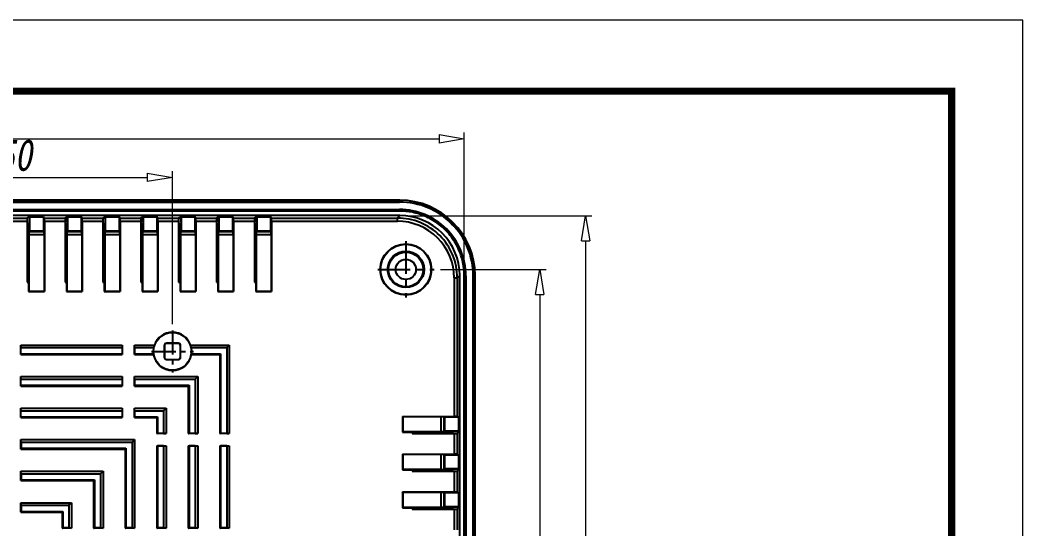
# Model space of a CAD drawing. Header units: millimetres. Extents: x 2151 to 2806, y 681 to 1136.
# Drawn here: x 2647.3 to 2806.3, y 1055.5 to 1136.3 of the extents above; entities that cross this region are included whole.
import ezdxf

# ---------------------------------------------------------------- set-up
doc = ezdxf.new("R2010")
doc.units = ezdxf.units.MM
doc.linetypes.add('CENTER', pattern=[50.8, 31.75, -6.35, 6.35, -6.35])
doc.layers.add('dim', color=82, linetype='Continuous', lineweight=9)
doc.layers.add('from', color=7, linetype='Continuous', lineweight=13)
doc.styles.add('wuwei', font='SimSun.ttf', dxfattribs={"width": 0.8, "oblique": 10})
doc.dimstyles.new('wuwei', dxfattribs={"dimscale": 2, "dimtxt": 2.5, "dimasz": 1.5, "dimexe": 0.3, "dimexo": 0.3, "dimgap": 0.5, "dimtad": 1, "dimdsep": 46, "dimtxsty": 'wuwei', "dimblk": 'CLOSEDBLANK', "dimcen": 0, "dimclrd": 42, "dimclre": 40, "dimclrt": 74, "dimazin": 2, "dimtfac": 1, "dimtofl": 0, "dimtmove": 0, "dimatfit": 3, "dimfxl": 0, "dimlwd": 5, "dimlwe": 5, "dimarcsym": 0})

# ---------------------------------------------------------------- blocks, each defined once
blk = doc.blocks.new('_ClosedBlank')
at = {"color": 0, "linetype": 'ByBlock', "lineweight": -2}
for p, q in [((-1, 0.167), (0, 0)), ((-1, 0.167), (-1, -0.167)), ((0, 0), (-1, -0.167))]:
    blk.add_line(p, q, dxfattribs=at)
blk = doc.blocks.new('*D11')
at = {"layer": 'Defpoints', "color": 0}
for p in [(2717.73, 1117.42), (2503.93, 1095.74), (2717.73, 1095.7)]:
    blk.add_point(p, dxfattribs=at)
at = {"layer": 'dim', "color": 40, "lineweight": 5}
for p, q in [((2503.93, 1096.74), (2503.93, 1118.42)), ((2717.73, 1096.7), (2717.73, 1118.42))]:
    blk.add_line(p, q, dxfattribs=at)
at = {"layer": 'dim', "color": 42, "lineweight": 5}
blk.add_line((2507.93, 1117.42), (2713.73, 1117.42), dxfattribs=at)
at = {"layer": 'dim', "color": 42, "lineweight": 5, "xscale": 4, "yscale": 4, "zscale": 4, "rotation": 180}
blk.add_blockref('_ClosedBlank', (2503.93, 1117.42), dxfattribs=at)
at = {"layer": 'dim', "color": 42, "lineweight": 5, "xscale": 4, "yscale": 4, "zscale": 4}
blk.add_blockref('_ClosedBlank', (2717.73, 1117.42), dxfattribs=at)
at = {"layer": 'dim', "color": 74, "insert": (2610.83, 1120.92), "char_height": 5, "attachment_point": 5, "style": 'wuwei'}
blk.add_mtext('213.8', dxfattribs=at)
blk = doc.blocks.new('*D12')
at = {"layer": 'Defpoints', "color": 0}
for p in [(2707.5, 1105.23), (2707.5, 966.17), (2736.96, 966.17)]:
    blk.add_point(p, dxfattribs=at)
at = {"layer": 'dim', "color": 40, "lineweight": 5}
for p, q in [((2708.5, 1105.23), (2737.96, 1105.23)), ((2708.5, 966.17), (2737.96, 966.17))]:
    blk.add_line(p, q, dxfattribs=at)
at = {"layer": 'dim', "color": 42, "lineweight": 5}
blk.add_line((2736.96, 1101.23), (2736.96, 970.17), dxfattribs=at)
at = {"layer": 'dim', "color": 42, "lineweight": 5, "xscale": 4, "yscale": 4, "zscale": 4}
for p, rotation in [((2736.96, 1105.23), 90), ((2736.96, 966.17), 270)]:
    blk.add_blockref('_ClosedBlank', p, dxfattribs=dict(at, rotation=rotation))
at = {"layer": 'dim', "color": 74, "insert": (2733.47, 1035.7), "char_height": 5, "attachment_point": 5, "rotation": 90, "style": 'wuwei'}
blk.add_mtext('139.07', dxfattribs=at)
blk = doc.blocks.new('*D15')
at = {"layer": 'Defpoints', "color": 0}
for p in [(2671.46, 1111.31), (2621.46, 1087.04), (2671.46, 1087.04)]:
    blk.add_point(p, dxfattribs=at)
at = {"layer": 'dim', "color": 40, "lineweight": 5}
for p, q in [((2621.46, 1088.04), (2621.46, 1112.31)), ((2671.46, 1088.04), (2671.46, 1112.31))]:
    blk.add_line(p, q, dxfattribs=at)
at = {"layer": 'dim', "color": 42, "lineweight": 5}
blk.add_line((2625.46, 1111.31), (2667.46, 1111.31), dxfattribs=at)
at = {"layer": 'dim', "color": 42, "lineweight": 5, "xscale": 4, "yscale": 4, "zscale": 4, "rotation": 180}
blk.add_blockref('_ClosedBlank', (2621.46, 1111.31), dxfattribs=at)
at = {"layer": 'dim', "color": 42, "lineweight": 5, "xscale": 4, "yscale": 4, "zscale": 4}
blk.add_blockref('_ClosedBlank', (2671.46, 1111.31), dxfattribs=at)
at = {"layer": 'dim', "color": 74, "insert": (2646.46, 1114.81), "char_height": 5, "attachment_point": 5, "style": 'wuwei'}
blk.add_mtext('50', dxfattribs=at)
blk = doc.blocks.new('*D18')
at = {"layer": 'Defpoints', "color": 0}
for p in [(2712.93, 1096.7), (2712.93, 974.7), (2729.68, 974.7)]:
    blk.add_point(p, dxfattribs=at)
at = {"layer": 'dim', "color": 40, "lineweight": 5}
for p, q in [((2713.93, 1096.7), (2730.68, 1096.7)), ((2713.93, 974.7), (2730.68, 974.7))]:
    blk.add_line(p, q, dxfattribs=at)
at = {"layer": 'dim', "color": 42, "lineweight": 5}
blk.add_line((2729.68, 1092.7), (2729.68, 978.7), dxfattribs=at)
at = {"layer": 'dim', "color": 42, "lineweight": 5, "xscale": 4, "yscale": 4, "zscale": 4}
for p, rotation in [((2729.68, 1096.7), 90), ((2729.68, 974.7), 270)]:
    blk.add_blockref('_ClosedBlank', p, dxfattribs=dict(at, rotation=rotation))
at = {"layer": 'dim', "color": 74, "insert": (2726.18, 1035.7), "char_height": 5, "attachment_point": 5, "rotation": 90, "style": 'wuwei'}
blk.add_mtext('122', dxfattribs=at)

msp = doc.modelspace()

# ---------------------------------------------------------------- linework, layer by layer
at = {"color": 7, "linetype": 'Continuous'}
for p, q in [((2554.936, 1107.374), (2707.47, 1107.374)), ((2554.963, 1107.401), (2707.47, 1107.401)), ((2707.478, 1107.683), (2554.989, 1107.683)), ((2554.963, 1106.199), (2707.467, 1106.199)), ((2707.467, 1106.171), (2554.991, 1106.171)), ((2707.467, 1105.964), (2554.998, 1105.964)), ((2707.502, 1105.234), (2554.998, 1105.234)), ((2648.457, 1104.849), (2648.562, 1104.99)), ((2648.562, 1104.99), (2648.781, 1104.99)), ((2648.781, 1104.99), (2648.82, 1105.042)), ((2648.781, 1104.99), (2648.781, 1104.289)), ((2648.82, 1105.042), (2651.006, 1105.042)), ((2648.82, 1105.042), (2648.82, 1102.841)), ((2651.15, 1104.849), (2651.006, 1105.042)), ((2651.006, 1105.042), (2651.006, 1102.841)), ((2654.457, 1104.849), (2654.562, 1104.99)), ((2654.562, 1104.99), (2654.781, 1104.99)), ((2654.781, 1104.99), (2654.82, 1105.042)), ((2654.781, 1104.99), (2654.781, 1104.289)), ((2654.82, 1105.042), (2657.006, 1105.042)), ((2654.82, 1105.042), (2654.82, 1102.841)), ((2657.15, 1104.849), (2657.006, 1105.042)), ((2657.006, 1105.042), (2657.006, 1102.841)), ((2660.457, 1104.849), (2660.562, 1104.99)), ((2660.562, 1104.99), (2660.781, 1104.99)), ((2660.781, 1104.99), (2660.82, 1105.042)), ((2660.781, 1104.99), (2660.781, 1104.289)), ((2660.82, 1105.042), (2663.006, 1105.042)), ((2660.82, 1105.042), (2660.82, 1102.841)), ((2663.15, 1104.849), (2663.006, 1105.042)), ((2663.006, 1105.042), (2663.006, 1102.841)), ((2666.457, 1104.849), (2666.562, 1104.99)), ((2666.562, 1104.99), (2666.781, 1104.99)), ((2666.781, 1104.99), (2666.82, 1105.042)), ((2666.781, 1104.99), (2666.781, 1104.289)), ((2666.82, 1105.042), (2669.006, 1105.042)), ((2666.82, 1105.042), (2666.82, 1102.841)), ((2669.15, 1104.849), (2669.006, 1105.042)), ((2669.006, 1105.042), (2669.006, 1102.841)), ((2672.457, 1104.849), (2672.562, 1104.99)), ((2672.562, 1104.99), (2672.781, 1104.99)), ((2672.781, 1104.99), (2672.82, 1105.042)), ((2672.781, 1104.99), (2672.781, 1104.289)), ((2672.82, 1105.042), (2675.006, 1105.042)), ((2672.82, 1105.042), (2672.82, 1102.841)), ((2675.15, 1104.849), (2675.006, 1105.042)), ((2675.006, 1105.042), (2675.006, 1102.841)), ((2678.457, 1104.849), (2678.562, 1104.99)), ((2678.562, 1104.99), (2678.781, 1104.99)), ((2678.781, 1104.99), (2678.82, 1105.042)), ((2678.781, 1104.99), (2678.781, 1104.289)), ((2678.82, 1105.042), (2681.006, 1105.042)), ((2678.82, 1105.042), (2678.82, 1102.841)), ((2681.15, 1104.849), (2681.006, 1105.042)), ((2681.006, 1105.042), (2681.006, 1102.841)), ((2684.457, 1104.849), (2684.562, 1104.99)), ((2684.562, 1104.99), (2684.781, 1104.99)), ((2684.781, 1104.99), (2684.82, 1105.042)), ((2684.781, 1104.99), (2684.781, 1104.289)), ((2684.82, 1105.042), (2687.006, 1105.042)), ((2684.82, 1105.042), (2684.82, 1102.841)), ((2687.15, 1104.849), (2687.006, 1105.042)), ((2687.006, 1105.042), (2687.006, 1102.841)), ((2707.502, 1105.234), (2707.117, 1104.849)), ((2707.467, 1106.199), (2707.467, 1105.964)), ((2645.15, 1104.849), (2648.457, 1104.849)), ((2645.163, 1104.35), (2648.444, 1104.35)), ((2648.444, 1104.35), (2648.444, 1094.682)), ((2648.681, 1103.674), (2648.681, 1094.701)), ((2648.781, 1104.289), (2648.694, 1104.173)), ((2651.15, 1104.849), (2654.457, 1104.849)), ((2651.163, 1104.35), (2654.444, 1104.35)), ((2651.163, 1104.35), (2651.163, 1093.182)), ((2654.444, 1104.35), (2654.444, 1094.682)), ((2654.681, 1103.674), (2654.681, 1094.701)), ((2654.781, 1104.289), (2654.694, 1104.173)), ((2657.15, 1104.849), (2660.457, 1104.849)), ((2657.163, 1104.35), (2660.444, 1104.35)), ((2657.163, 1104.35), (2657.163, 1093.182)), ((2660.444, 1104.35), (2660.444, 1094.682)), ((2660.681, 1103.674), (2660.681, 1094.701)), ((2660.781, 1104.289), (2660.694, 1104.173)), ((2663.15, 1104.849), (2666.457, 1104.849)), ((2663.163, 1104.35), (2666.444, 1104.35)), ((2663.163, 1104.35), (2663.163, 1093.182)), ((2666.444, 1104.35), (2666.444, 1094.682)), ((2666.681, 1103.674), (2666.681, 1094.701)), ((2666.781, 1104.289), (2666.694, 1104.173)), ((2669.15, 1104.849), (2672.457, 1104.849)), ((2669.163, 1104.35), (2672.444, 1104.35)), ((2669.163, 1104.35), (2669.163, 1093.182)), ((2672.444, 1104.35), (2672.444, 1094.682)), ((2672.681, 1103.674), (2672.681, 1094.701)), ((2672.781, 1104.289), (2672.694, 1104.173)), ((2675.15, 1104.849), (2678.457, 1104.849)), ((2675.163, 1104.35), (2678.444, 1104.35)), ((2675.163, 1104.35), (2675.163, 1093.182)), ((2678.444, 1104.35), (2678.444, 1094.682)), ((2678.681, 1103.674), (2678.681, 1094.701)), ((2678.781, 1104.289), (2678.694, 1104.173)), ((2681.15, 1104.849), (2684.457, 1104.849)), ((2681.163, 1104.35), (2684.444, 1104.35)), ((2681.163, 1104.35), (2681.163, 1093.182)), ((2684.444, 1104.35), (2684.444, 1094.682)), ((2684.681, 1103.674), (2684.681, 1094.701)), ((2684.781, 1104.289), (2684.694, 1104.173)), ((2687.15, 1104.849), (2707.117, 1104.849)), ((2687.163, 1104.35), (2707.117, 1104.35)), ((2687.163, 1104.35), (2687.163, 1093.182)), ((2707.117, 1104.35), (2707.117, 1104.849)), ((2648.72, 1102.225), (2651.105, 1102.225)), ((2648.72, 1102.225), (2648.72, 1093.239)), ((2648.82, 1102.841), (2648.733, 1102.725)), ((2648.733, 1102.725), (2651.092, 1102.725)), ((2648.82, 1102.841), (2651.006, 1102.841)), ((2651.006, 1102.841), (2651.092, 1102.725)), ((2651.105, 1102.225), (2651.105, 1093.239)), ((2654.72, 1102.225), (2657.105, 1102.225)), ((2654.72, 1102.225), (2654.72, 1093.239)), ((2654.82, 1102.841), (2654.733, 1102.725)), ((2654.733, 1102.725), (2657.092, 1102.725)), ((2654.82, 1102.841), (2657.006, 1102.841)), ((2657.006, 1102.841), (2657.092, 1102.725)), ((2657.105, 1102.225), (2657.105, 1093.239)), ((2660.72, 1102.225), (2663.105, 1102.225)), ((2660.72, 1102.225), (2660.72, 1093.239)), ((2660.82, 1102.841), (2660.733, 1102.725)), ((2660.733, 1102.725), (2663.092, 1102.725)), ((2660.82, 1102.841), (2663.006, 1102.841)), ((2663.006, 1102.841), (2663.092, 1102.725)), ((2663.105, 1102.225), (2663.105, 1093.239)), ((2666.72, 1102.225), (2669.105, 1102.225)), ((2666.72, 1102.225), (2666.72, 1093.239)), ((2666.82, 1102.841), (2666.733, 1102.725)), ((2666.733, 1102.725), (2669.092, 1102.725)), ((2666.82, 1102.841), (2669.006, 1102.841)), ((2669.006, 1102.841), (2669.092, 1102.725)), ((2669.105, 1102.225), (2669.105, 1093.239)), ((2672.72, 1102.225), (2675.105, 1102.225)), ((2672.72, 1102.225), (2672.72, 1093.239)), ((2672.82, 1102.841), (2672.733, 1102.725)), ((2672.733, 1102.725), (2675.092, 1102.725)), ((2672.82, 1102.841), (2675.006, 1102.841)), ((2675.006, 1102.841), (2675.092, 1102.725)), ((2675.105, 1102.225), (2675.105, 1093.239)), ((2678.72, 1102.225), (2681.105, 1102.225)), ((2678.72, 1102.225), (2678.72, 1093.239)), ((2678.82, 1102.841), (2678.733, 1102.725)), ((2678.733, 1102.725), (2681.092, 1102.725)), ((2678.82, 1102.841), (2681.006, 1102.841)), ((2681.006, 1102.841), (2681.092, 1102.725)), ((2681.105, 1102.225), (2681.105, 1093.239)), ((2684.72, 1102.225), (2687.105, 1102.225)), ((2684.72, 1102.225), (2684.72, 1093.239)), ((2684.82, 1102.841), (2684.733, 1102.725)), ((2684.733, 1102.725), (2687.092, 1102.725)), ((2684.82, 1102.841), (2687.006, 1102.841)), ((2687.006, 1102.841), (2687.092, 1102.725)), ((2687.105, 1102.225), (2687.105, 1093.239)), ((2716.112, 1095.355), (2716.611, 1095.355)), ((2716.112, 1095.355), (2716.112, 1073.401)), ((2716.996, 1095.74), (2716.611, 1095.355)), ((2716.611, 1095.355), (2716.611, 1073.388)), ((2716.996, 975.661), (2716.996, 1095.74)), ((2717.726, 1095.705), (2717.961, 1095.705)), ((2717.726, 975.696), (2717.726, 1095.705)), ((2717.933, 975.696), (2717.933, 1095.705)), ((2717.961, 1095.705), (2717.961, 975.696)), ((2648.444, 1094.682), (2648.663, 1094.682)), ((2648.663, 1094.682), (2648.681, 1094.701)), ((2648.663, 1094.682), (2648.663, 1093.182)), ((2654.444, 1094.682), (2654.663, 1094.682)), ((2654.663, 1094.682), (2654.681, 1094.701)), ((2654.663, 1094.682), (2654.663, 1093.182)), ((2660.444, 1094.682), (2660.663, 1094.682)), ((2660.663, 1094.682), (2660.681, 1094.701)), ((2660.663, 1094.682), (2660.663, 1093.182)), ((2666.444, 1094.682), (2666.663, 1094.682)), ((2666.663, 1094.682), (2666.681, 1094.701)), ((2666.663, 1094.682), (2666.663, 1093.182)), ((2672.444, 1094.682), (2672.663, 1094.682)), ((2672.663, 1094.682), (2672.681, 1094.701)), ((2672.663, 1094.682), (2672.663, 1093.182)), ((2678.444, 1094.682), (2678.663, 1094.682)), ((2678.663, 1094.682), (2678.681, 1094.701)), ((2678.663, 1094.682), (2678.663, 1093.182)), ((2684.444, 1094.682), (2684.663, 1094.682)), ((2684.663, 1094.682), (2684.681, 1094.701)), ((2684.663, 1094.682), (2684.663, 1093.182)), ((2648.72, 1093.239), (2648.663, 1093.182)), ((2648.663, 1093.182), (2651.163, 1093.182)), ((2648.72, 1093.239), (2651.105, 1093.239)), ((2651.105, 1093.239), (2651.163, 1093.182)), ((2654.72, 1093.239), (2654.663, 1093.182)), ((2654.663, 1093.182), (2657.163, 1093.182)), ((2654.72, 1093.239), (2657.105, 1093.239)), ((2657.105, 1093.239), (2657.163, 1093.182)), ((2660.72, 1093.239), (2660.663, 1093.182)), ((2660.663, 1093.182), (2663.163, 1093.182)), ((2660.72, 1093.239), (2663.105, 1093.239)), ((2663.105, 1093.239), (2663.163, 1093.182)), ((2666.72, 1093.239), (2666.663, 1093.182)), ((2666.663, 1093.182), (2669.163, 1093.182)), ((2666.72, 1093.239), (2669.105, 1093.239)), ((2669.105, 1093.239), (2669.163, 1093.182)), ((2672.72, 1093.239), (2672.663, 1093.182)), ((2672.663, 1093.182), (2675.163, 1093.182)), ((2672.72, 1093.239), (2675.105, 1093.239)), ((2675.105, 1093.239), (2675.163, 1093.182)), ((2678.72, 1093.239), (2678.663, 1093.182)), ((2678.663, 1093.182), (2681.163, 1093.182)), ((2678.72, 1093.239), (2681.105, 1093.239)), ((2681.105, 1093.239), (2681.163, 1093.182)), ((2684.72, 1093.239), (2684.663, 1093.182)), ((2684.663, 1093.182), (2687.163, 1093.182)), ((2684.72, 1093.239), (2687.105, 1093.239)), ((2687.105, 1093.239), (2687.163, 1093.182)), ((2647.436, 1084.701), (2663.489, 1084.701)), ((2647.463, 1084.299), (2647.436, 1084.701)), ((2647.436, 1083.201), (2647.436, 1084.701)), ((2647.463, 1084.299), (2663.463, 1084.299)), ((2663.489, 1084.701), (2663.489, 1083.201)), ((2665.436, 1084.701), (2668.597, 1084.701)), ((2665.463, 1084.299), (2665.436, 1084.701)), ((2665.436, 1083.201), (2665.436, 1084.701)), ((2665.463, 1084.299), (2668.474, 1084.299)), ((2665.463, 1084.299), (2665.463, 1083.332)), ((2670.163, 1084.601), (2670.198, 1084.601)), ((2670.163, 1084.601), (2670.163, 1082.801)), ((2670.198, 1084.601), (2670.198, 1082.801)), ((2672.363, 1085.001), (2670.563, 1085.001)), ((2670.563, 1085.001), (2670.563, 1084.966)), ((2672.363, 1084.966), (2670.563, 1084.966)), ((2672.363, 1085.001), (2672.363, 1084.966)), ((2672.763, 1084.601), (2672.728, 1084.601)), ((2672.728, 1082.801), (2672.728, 1084.601)), ((2672.763, 1082.801), (2672.763, 1084.601)), ((2674.328, 1084.701), (2680.463, 1084.701)), ((2674.451, 1084.299), (2680.061, 1084.299)), ((2680.061, 1084.299), (2680.463, 1084.701)), ((2680.061, 1084.299), (2680.061, 1070.701)), ((2680.463, 1084.701), (2680.463, 1070.674)), ((2647.436, 1083.201), (2663.489, 1083.201)), ((2647.463, 1083.332), (2663.463, 1083.332)), ((2647.463, 1083.271), (2663.463, 1083.271)), ((2665.436, 1083.201), (2665.45, 1083.271)), ((2665.436, 1083.201), (2668.469, 1083.201)), ((2665.463, 1083.332), (2668.437, 1083.332)), ((2665.463, 1083.271), (2668.451, 1083.271)), ((2670.163, 1082.801), (2670.198, 1082.801)), ((2672.763, 1082.801), (2672.728, 1082.801)), ((2674.456, 1083.201), (2678.963, 1083.201)), ((2674.474, 1083.271), (2679.033, 1083.271)), ((2674.488, 1083.332), (2679.094, 1083.332)), ((2678.963, 1083.201), (2679.033, 1083.271)), ((2678.963, 1083.201), (2678.963, 1070.674)), ((2679.033, 1083.271), (2679.033, 1070.701)), ((2679.094, 1083.332), (2679.094, 1070.701)), ((2670.563, 1082.435), (2672.363, 1082.435)), ((2670.563, 1082.401), (2670.563, 1082.435)), ((2670.563, 1082.401), (2672.363, 1082.401)), ((2672.363, 1082.401), (2672.363, 1082.435)), ((2647.436, 1079.701), (2663.489, 1079.701)), ((2647.463, 1079.299), (2647.436, 1079.701)), ((2647.436, 1078.201), (2647.436, 1079.701)), ((2663.489, 1079.701), (2663.489, 1078.201)), ((2665.436, 1079.701), (2675.463, 1079.701)), ((2665.463, 1079.299), (2665.436, 1079.701)), ((2665.436, 1078.201), (2665.436, 1079.701)), ((2675.061, 1079.299), (2675.463, 1079.701)), ((2675.463, 1079.701), (2675.463, 1070.674)), ((2647.436, 1078.201), (2663.489, 1078.201)), ((2647.463, 1079.299), (2663.463, 1079.299)), ((2647.463, 1078.332), (2663.463, 1078.332)), ((2647.463, 1078.271), (2663.463, 1078.271)), ((2665.436, 1078.201), (2665.45, 1078.271)), ((2665.436, 1078.201), (2673.963, 1078.201)), ((2665.463, 1079.299), (2675.061, 1079.299)), ((2665.463, 1079.299), (2665.463, 1078.332)), ((2665.463, 1078.332), (2674.094, 1078.332)), ((2665.463, 1078.271), (2674.033, 1078.271)), ((2673.963, 1078.201), (2674.033, 1078.271)), ((2673.963, 1078.201), (2673.963, 1070.674)), ((2674.033, 1078.271), (2674.033, 1070.701)), ((2674.094, 1078.332), (2674.094, 1070.701)), ((2675.061, 1079.299), (2675.061, 1070.701)), ((2647.436, 1074.701), (2663.489, 1074.701)), ((2647.463, 1074.299), (2647.436, 1074.701)), ((2647.436, 1073.201), (2647.436, 1074.701)), ((2663.489, 1074.701), (2663.489, 1073.201)), ((2665.436, 1074.701), (2670.463, 1074.701)), ((2665.463, 1074.299), (2665.436, 1074.701)), ((2665.436, 1073.201), (2665.436, 1074.701)), ((2670.061, 1074.299), (2670.463, 1074.701)), ((2670.463, 1074.701), (2670.463, 1070.674)), ((2647.436, 1073.201), (2663.489, 1073.201)), ((2647.463, 1074.299), (2663.463, 1074.299)), ((2647.463, 1073.332), (2663.463, 1073.332)), ((2647.463, 1073.271), (2663.463, 1073.271)), ((2665.436, 1073.201), (2665.45, 1073.271)), ((2665.436, 1073.201), (2668.963, 1073.201)), ((2665.463, 1074.299), (2670.061, 1074.299)), ((2665.463, 1074.299), (2665.463, 1073.332)), ((2665.463, 1073.332), (2669.094, 1073.332)), ((2665.463, 1073.271), (2669.033, 1073.271)), ((2668.963, 1073.201), (2669.033, 1073.271)), ((2668.963, 1073.201), (2668.963, 1070.674)), ((2669.033, 1073.271), (2669.033, 1070.701)), ((2669.094, 1073.332), (2669.094, 1070.701)), ((2670.061, 1074.299), (2670.061, 1070.701)), ((2708.001, 1073.343), (2707.944, 1073.401)), ((2707.944, 1073.401), (2716.112, 1073.401)), ((2707.944, 1073.401), (2707.944, 1070.901)), ((2713.987, 1073.343), (2708.001, 1073.343)), ((2708.001, 1073.343), (2708.001, 1070.958)), ((2713.987, 1073.343), (2713.987, 1070.958)), ((2714.603, 1073.243), (2714.487, 1073.33)), ((2714.487, 1073.33), (2714.487, 1070.971)), ((2716.804, 1073.243), (2714.603, 1073.243)), ((2714.603, 1073.243), (2714.603, 1071.058)), ((2716.611, 1073.388), (2716.804, 1073.243)), ((2716.804, 1073.243), (2716.804, 1071.058)), ((2668.963, 1070.674), (2669.033, 1070.688)), ((2670.463, 1070.674), (2668.963, 1070.674)), ((2670.061, 1070.701), (2669.094, 1070.701)), ((2670.061, 1070.701), (2670.463, 1070.674)), ((2673.963, 1070.674), (2674.033, 1070.688)), ((2675.463, 1070.674), (2673.963, 1070.674)), ((2675.061, 1070.701), (2674.094, 1070.701)), ((2675.061, 1070.701), (2675.463, 1070.674)), ((2678.963, 1070.674), (2679.033, 1070.688)), ((2680.463, 1070.674), (2678.963, 1070.674)), ((2680.061, 1070.701), (2679.094, 1070.701)), ((2680.061, 1070.701), (2680.463, 1070.674)), ((2708.001, 1070.958), (2707.944, 1070.901)), ((2707.944, 1070.901), (2709.463, 1070.901)), ((2713.987, 1070.958), (2708.001, 1070.958)), ((2715.436, 1070.919), (2709.463, 1070.919)), ((2709.463, 1070.919), (2709.463, 1070.682)), ((2709.463, 1070.682), (2716.112, 1070.682)), ((2714.603, 1071.058), (2714.487, 1070.971)), ((2716.804, 1071.058), (2714.603, 1071.058)), ((2716.051, 1071.018), (2715.935, 1070.932)), ((2716.752, 1071.018), (2716.051, 1071.018)), ((2716.112, 1070.682), (2716.112, 1067.401)), ((2716.611, 1070.695), (2716.752, 1070.8)), ((2716.611, 1070.695), (2716.611, 1067.388)), ((2716.752, 1071.018), (2716.804, 1071.058)), ((2716.752, 1071.018), (2716.752, 1070.8)), ((2647.436, 1069.701), (2665.463, 1069.701)), ((2647.463, 1069.299), (2647.436, 1069.701)), ((2647.436, 1068.201), (2647.436, 1069.701)), ((2647.463, 1069.299), (2665.061, 1069.299)), ((2647.463, 1069.299), (2647.463, 1068.332)), ((2647.463, 1068.332), (2664.094, 1068.332)), ((2664.094, 1068.332), (2664.094, 1055.701)), ((2665.061, 1069.299), (2665.463, 1069.701)), ((2665.061, 1069.299), (2665.061, 1055.701)), ((2665.463, 1069.701), (2665.463, 1055.674)), ((2668.963, 1068.727), (2669.033, 1068.713)), ((2668.963, 1068.727), (2670.463, 1068.727)), ((2668.963, 1068.727), (2668.963, 1055.674)), ((2669.033, 1068.701), (2669.033, 1055.701)), ((2670.061, 1068.701), (2669.094, 1068.701)), ((2669.094, 1068.701), (2669.094, 1055.701)), ((2670.061, 1068.701), (2670.463, 1068.727)), ((2670.061, 1068.701), (2670.061, 1055.701)), ((2670.463, 1068.727), (2670.463, 1055.674)), ((2673.963, 1068.727), (2674.033, 1068.713)), ((2673.963, 1068.727), (2675.463, 1068.727)), ((2673.963, 1068.727), (2673.963, 1055.674)), ((2674.033, 1068.701), (2674.033, 1055.701)), ((2675.061, 1068.701), (2674.094, 1068.701)), ((2674.094, 1068.701), (2674.094, 1055.701)), ((2675.061, 1068.701), (2675.463, 1068.727)), ((2675.061, 1068.701), (2675.061, 1055.701)), ((2675.463, 1068.727), (2675.463, 1055.674)), ((2678.963, 1068.727), (2679.033, 1068.713)), ((2678.963, 1068.727), (2680.463, 1068.727)), ((2678.963, 1068.727), (2678.963, 1055.674)), ((2679.033, 1068.701), (2679.033, 1055.701)), ((2680.061, 1068.701), (2679.094, 1068.701)), ((2679.094, 1068.701), (2679.094, 1055.701)), ((2680.061, 1068.701), (2680.463, 1068.727)), ((2680.061, 1068.701), (2680.061, 1055.701)), ((2680.463, 1068.727), (2680.463, 1055.674)), ((2647.436, 1068.201), (2647.45, 1068.271)), ((2647.436, 1068.201), (2663.963, 1068.201)), ((2647.463, 1068.271), (2664.033, 1068.271)), ((2663.963, 1068.201), (2664.033, 1068.271)), ((2663.963, 1068.201), (2663.963, 1055.674)), ((2664.033, 1068.271), (2664.033, 1055.701)), ((2708.001, 1067.343), (2707.944, 1067.401)), ((2707.944, 1067.401), (2716.112, 1067.401)), ((2707.944, 1067.401), (2707.944, 1064.901)), ((2713.987, 1067.343), (2708.001, 1067.343)), ((2708.001, 1067.343), (2708.001, 1064.958)), ((2713.987, 1067.343), (2713.987, 1064.958)), ((2714.603, 1067.243), (2714.487, 1067.33)), ((2714.487, 1067.33), (2714.487, 1064.971)), ((2716.804, 1067.243), (2714.603, 1067.243)), ((2714.603, 1067.243), (2714.603, 1065.058)), ((2716.611, 1067.388), (2716.804, 1067.243)), ((2716.804, 1067.243), (2716.804, 1065.058)), ((2647.436, 1064.701), (2660.463, 1064.701)), ((2647.463, 1064.299), (2647.436, 1064.701)), ((2647.436, 1063.201), (2647.436, 1064.701)), ((2647.463, 1064.299), (2660.061, 1064.299)), ((2647.463, 1064.299), (2647.463, 1063.332)), ((2660.061, 1064.299), (2660.463, 1064.701)), ((2660.061, 1064.299), (2660.061, 1055.701)), ((2660.463, 1064.701), (2660.463, 1055.674)), ((2708.001, 1064.958), (2707.944, 1064.901)), ((2707.944, 1064.901), (2709.463, 1064.901)), ((2713.987, 1064.958), (2708.001, 1064.958)), ((2715.436, 1064.919), (2709.463, 1064.919)), ((2709.463, 1064.919), (2709.463, 1064.682)), ((2709.463, 1064.682), (2716.112, 1064.682)), ((2714.603, 1065.058), (2714.487, 1064.971)), ((2716.804, 1065.058), (2714.603, 1065.058)), ((2716.051, 1065.018), (2715.935, 1064.932)), ((2716.752, 1065.018), (2716.051, 1065.018)), ((2716.112, 1064.682), (2716.112, 1061.401)), ((2716.611, 1064.695), (2716.752, 1064.8)), ((2716.611, 1064.695), (2716.611, 1061.388)), ((2716.752, 1065.018), (2716.804, 1065.058)), ((2716.752, 1065.018), (2716.752, 1064.8)), ((2647.436, 1063.201), (2647.45, 1063.271)), ((2647.436, 1063.201), (2658.963, 1063.201)), ((2647.463, 1063.332), (2659.094, 1063.332)), ((2647.463, 1063.271), (2659.033, 1063.271)), ((2658.963, 1063.201), (2659.033, 1063.271)), ((2658.963, 1063.201), (2658.963, 1055.674)), ((2659.033, 1063.271), (2659.033, 1055.701)), ((2659.094, 1063.332), (2659.094, 1055.701)), ((2708.001, 1061.343), (2707.944, 1061.401)), ((2707.944, 1061.401), (2716.112, 1061.401)), ((2707.944, 1061.401), (2707.944, 1058.901)), ((2713.987, 1061.343), (2708.001, 1061.343)), ((2708.001, 1061.343), (2708.001, 1058.958)), ((2713.987, 1061.343), (2713.987, 1058.958)), ((2714.603, 1061.243), (2714.487, 1061.33)), ((2714.487, 1061.33), (2714.487, 1058.971)), ((2716.804, 1061.243), (2714.603, 1061.243)), ((2714.603, 1061.243), (2714.603, 1059.058)), ((2716.611, 1061.388), (2716.804, 1061.243)), ((2716.804, 1061.243), (2716.804, 1059.058)), ((2647.436, 1059.701), (2655.463, 1059.701)), ((2647.463, 1059.299), (2647.436, 1059.701)), ((2647.436, 1058.201), (2647.436, 1059.701)), ((2647.463, 1059.299), (2655.061, 1059.299)), ((2647.463, 1059.299), (2647.463, 1058.332)), ((2655.061, 1059.299), (2655.463, 1059.701)), ((2655.061, 1059.299), (2655.061, 1055.701)), ((2655.463, 1059.701), (2655.463, 1055.674)), ((2708.001, 1058.958), (2707.944, 1058.901)), ((2707.944, 1058.901), (2709.463, 1058.901)), ((2713.987, 1058.958), (2708.001, 1058.958)), ((2715.436, 1058.919), (2709.463, 1058.919)), ((2709.463, 1058.919), (2709.463, 1058.682)), ((2714.603, 1059.058), (2714.487, 1058.971)), ((2716.804, 1059.058), (2714.603, 1059.058)), ((2716.051, 1059.018), (2715.935, 1058.932)), ((2716.752, 1059.018), (2716.051, 1059.018)), ((2716.611, 1058.695), (2716.752, 1058.8)), ((2716.752, 1059.018), (2716.804, 1059.058)), ((2716.752, 1059.018), (2716.752, 1058.8)), ((2647.436, 1058.201), (2647.45, 1058.271)), ((2647.436, 1058.201), (2653.963, 1058.201)), ((2647.463, 1058.332), (2654.094, 1058.332)), ((2647.463, 1058.271), (2654.033, 1058.271)), ((2653.963, 1058.201), (2654.033, 1058.271)), ((2653.963, 1058.201), (2653.963, 1055.674)), ((2654.033, 1058.271), (2654.033, 1055.701)), ((2654.094, 1058.332), (2654.094, 1055.701)), ((2709.463, 1058.682), (2716.112, 1058.682)), ((2716.112, 1058.682), (2716.112, 1055.401)), ((2716.611, 1058.695), (2716.611, 1055.388)), ((2653.963, 1055.674), (2654.033, 1055.688)), ((2655.463, 1055.674), (2653.963, 1055.674)), ((2655.061, 1055.701), (2654.094, 1055.701)), ((2655.061, 1055.701), (2655.463, 1055.674)), ((2658.963, 1055.674), (2659.033, 1055.688)), ((2660.463, 1055.674), (2658.963, 1055.674)), ((2660.061, 1055.701), (2659.094, 1055.701)), ((2660.061, 1055.701), (2660.463, 1055.674)), ((2663.963, 1055.674), (2664.033, 1055.688)), ((2665.463, 1055.674), (2663.963, 1055.674)), ((2665.061, 1055.701), (2664.094, 1055.701)), ((2665.061, 1055.701), (2665.463, 1055.674)), ((2668.963, 1055.674), (2669.033, 1055.688)), ((2670.463, 1055.674), (2668.963, 1055.674)), ((2670.061, 1055.701), (2669.094, 1055.701)), ((2670.061, 1055.701), (2670.463, 1055.674)), ((2673.963, 1055.674), (2674.033, 1055.688)), ((2675.463, 1055.674), (2673.963, 1055.674)), ((2675.061, 1055.701), (2674.094, 1055.701)), ((2675.061, 1055.701), (2675.463, 1055.674)), ((2678.963, 1055.674), (2679.033, 1055.688)), ((2680.463, 1055.674), (2678.963, 1055.674)), ((2680.061, 1055.701), (2679.094, 1055.701)), ((2680.061, 1055.701), (2680.463, 1055.674))]:
    msp.add_line(p, q, dxfattribs=at)
at = {"color": 1, "linetype": 'CENTER', "ltscale": 0.162456}
for p, q in [((2708.463, 1101.168), (2708.463, 1092.233)), ((2703.995, 1096.701), (2712.93, 1096.701))]:
    msp.add_line(p, q, dxfattribs=at)
at = {"color": 7}
for p, q in [((2719.136, 975.693), (2719.136, 1095.708)), ((2719.163, 1095.708), (2719.163, 975.693)), ((2719.445, 975.711), (2719.445, 1095.742))]:
    msp.add_line(p, q, dxfattribs=at)
at = {"color": 1, "linetype": 'CENTER', "ltscale": 0.121396}
for p, q in [((2671.463, 1087.039), (2671.463, 1080.362)), ((2668.124, 1083.701), (2674.801, 1083.701))]:
    msp.add_line(p, q, dxfattribs=at)
at = {"color": 7, "linetype": 'Continuous'}
for centre, radius in [((2708.463, 1096.701), 4.061), ((2708.463, 1096.701), 4), ((2708.463, 1096.701), 2.891), ((2708.463, 1096.701), 2.75), ((2708.463, 1096.701), 1.6), ((2671.463, 1083.701), 3)]:
    msp.add_circle(centre, radius, dxfattribs=at)
for centre, radius, start, end in [((2707.473, 1095.711), 11.69, 359.98597, 90.01403), ((2707.473, 1095.711), 11.664, 359.9861, 90.0139), ((2707.469, 1095.707), 10.492, 359.98762, 90.01238), ((2707.469, 1095.707), 10.464, 359.98756, 90.01244), ((2707.119, 1095.356), 9.493, 359.99143, 90.00857), ((2707.119, 1095.357), 8.992, 359.98634, 90.01366), ((2671.463, 1083.701), 3.035, 19.23839, 160.76161), ((2671.463, 1083.701), 3.048, 168.68404, 186.94905), ((2670.563, 1084.601), 0.4, 90, 180), ((2670.563, 1084.601), 0.365, 90, 180), ((2672.363, 1084.601), 0.4, 0, 90), ((2672.363, 1084.601), 0.365, 0, 90), ((2671.463, 1083.701), 3.048, 353.05095, 11.31596), ((2671.463, 1083.701), 3.035, 189.48269, 350.51731), ((2670.563, 1082.801), 0.4, 180, 270), ((2670.563, 1082.801), 0.365, 180, 270), ((2672.363, 1082.801), 0.4, 270, 0), ((2672.363, 1082.801), 0.365, 270, 0)]:
    msp.add_arc(centre, radius, start, end, dxfattribs=at)
for centre, major_axis, ratio, start_param, end_param in [((2707.438, 1095.676), (8.496, 8.496), 0.9987828, -0.780485, 0.780485), ((2707.49, 1095.728), (-6.726, -6.726), 0.9987828, 2.3568035, 3.9263818), ((2648.457, 1104.35), (0, -0.5), 0.0261859, -3.1066861, -1.5707963), ((2648.694, 1103.674), (0, -0.5), 0.0261859, -2.5948187, -1.5707963), ((2651.15, 1104.35), (0, -0.5), 0.0261859, 1.5707963, 3.1066861), ((2654.457, 1104.35), (0, -0.5), 0.0261859, -3.1066861, -1.5707963), ((2654.694, 1103.674), (0, -0.5), 0.0261859, -2.5948187, -1.5707963), ((2657.15, 1104.35), (0, -0.5), 0.0261859, 1.5707963, 3.1066861), ((2660.457, 1104.35), (0, -0.5), 0.0261859, -3.1066861, -1.5707963), ((2660.694, 1103.674), (0, -0.5), 0.0261859, -2.5948187, -1.5707963), ((2663.15, 1104.35), (0, -0.5), 0.0261859, 1.5707963, 3.1066861), ((2666.457, 1104.35), (0, -0.5), 0.0261859, -3.1066861, -1.5707963), ((2666.694, 1103.674), (0, -0.5), 0.0261859, -2.5948187, -1.5707963), ((2669.15, 1104.35), (0, -0.5), 0.0261859, 1.5707963, 3.1066861), ((2672.457, 1104.35), (0, -0.5), 0.0261859, -3.1066861, -1.5707963), ((2672.694, 1103.674), (0, -0.5), 0.0261859, -2.5948187, -1.5707963), ((2675.15, 1104.35), (0, -0.5), 0.0261859, 1.5707963, 3.1066861), ((2678.457, 1104.35), (0, -0.5), 0.0261859, -3.1066861, -1.5707963), ((2678.694, 1103.674), (0, -0.5), 0.0261859, -2.5948187, -1.5707963), ((2681.15, 1104.35), (0, -0.5), 0.0261859, 1.5707963, 3.1066861), ((2684.457, 1104.35), (0, -0.5), 0.0261859, -3.1066861, -1.5707963), ((2684.694, 1103.674), (0, -0.5), 0.0261859, -2.5948187, -1.5707963), ((2687.15, 1104.35), (0, -0.5), 0.0261859, 1.5707963, 3.1066861), ((2648.733, 1102.225), (0, -0.5), 0.0261859, -3.1066861, -1.5707963), ((2651.092, 1102.225), (0, -0.5), 0.0261859, 1.5707963, 3.1066861), ((2654.733, 1102.225), (0, -0.5), 0.0261859, -3.1066861, -1.5707963), ((2657.092, 1102.225), (0, -0.5), 0.0261859, 1.5707963, 3.1066861), ((2660.733, 1102.225), (0, -0.5), 0.0261859, -3.1066861, -1.5707963), ((2663.092, 1102.225), (0, -0.5), 0.0261859, 1.5707963, 3.1066861), ((2666.733, 1102.225), (0, -0.5), 0.0261859, -3.1066861, -1.5707963), ((2669.092, 1102.225), (0, -0.5), 0.0261859, 1.5707963, 3.1066861), ((2672.733, 1102.225), (0, -0.5), 0.0261859, -3.1066861, -1.5707963), ((2675.092, 1102.225), (0, -0.5), 0.0261859, 1.5707963, 3.1066861), ((2678.733, 1102.225), (0, -0.5), 0.0261859, -3.1066861, -1.5707963), ((2681.092, 1102.225), (0, -0.5), 0.0261859, 1.5707963, 3.1066861), ((2684.733, 1102.225), (0, -0.5), 0.0261859, -3.1066861, -1.5707963), ((2687.092, 1102.225), (0, -0.5), 0.0261859, 1.5707963, 3.1066861), ((2671.463, 1083.601), (0, -3.071), 0.9994695, -1.9371615, -1.8001371), ((2671.463, 1083.601), (0, -3.071), 0.9994695, 1.8001371, 1.9371615), ((2671.463, 1084.011), (0, -3.116), 0.9950127, 4.9322593, 4.9756409), ((2671.463, 1084.011), (0, -3.116), 0.9950127, 1.3075444, 1.350926), ((2713.987, 1073.33), (0.5, 0), 0.0261859, 0.0349066, 1.5707963), ((2716.112, 1073.387), (0.5, 0), 0.0261859, 0.0349066, 1.5707963), ((2713.987, 1070.971), (0.5, 0), 0.0261859, -1.5707963, -0.0349066), ((2715.436, 1070.932), (0.5, 0), 0.0261859, -1.5707963, -0.0349066), ((2716.112, 1070.695), (0.5, 0), 0.0261859, -1.5707963, -0.0349066), ((2713.987, 1067.33), (0.5, 0), 0.0261859, 0.0349066, 1.5707963), ((2716.112, 1067.387), (0.5, 0), 0.0261859, 0.0349066, 1.5707963), ((2713.987, 1064.971), (0.5, 0), 0.0261859, -1.5707963, -0.0349066), ((2715.436, 1064.932), (0.5, 0), 0.0261859, -1.5707963, -0.0349066), ((2716.112, 1064.695), (0.5, 0), 0.0261859, -1.5707963, -0.0349066), ((2713.987, 1061.33), (0.5, 0), 0.0261859, 0.0349066, 1.5707963), ((2716.112, 1061.387), (0.5, 0), 0.0261859, 0.0349066, 1.5707963), ((2713.987, 1058.971), (0.5, 0), 0.0261859, -1.5707963, -0.0349066), ((2715.436, 1058.932), (0.5, 0), 0.0261859, -1.5707963, -0.0349066), ((2716.112, 1058.695), (0.5, 0), 0.0261859, -1.5707963, -0.0349066)]:
    msp.add_ellipse(centre, major_axis=major_axis, ratio=ratio, start_param=start_param, end_param=end_param, dxfattribs=at)
at = {"color": 7, "linetype": 'Continuous', "start_tangent": (0.0025166, 0.9999968), "end_tangent": (-0.9999978, -0.0021096)}
msp.add_spline([(2717.727, 1095.705), (2717.508, 1097.81), (2716.759, 1100.054), (2715.497, 1102.091), (2713.789, 1103.786), (2711.74, 1105.032), (2709.488, 1105.763), (2707.467, 1105.965)], degree=3, dxfattribs=at)
at = {"layer": 'from'}
msp.add_lwpolyline([(2151.068, 680.947), (2806.279, 680.947), (2806.279, 1136.259), (2151.068, 1136.259)], close=True, dxfattribs=at)
at = {"layer": 'from', "const_width": 1.129}
msp.add_lwpolyline([(2162.36, 692.239), (2162.36, 1124.967), (2794.987, 1124.967), (2794.987, 692.239), (2162.36, 692.239)], dxfattribs=at)

# ---------------------------------------------------------------- dimensions: what is measured, and where the dimension line sits
at = {"layer": 'dim', "color": 7}
dim = msp.add_linear_dim(base=(2717.726, 1117.423), p1=(2503.929, 1095.74), p2=(2717.726, 1095.705), dimstyle='wuwei', override={"dimasz": 2, "dimexe": 0.49975, "dimexo": 0.49975, "dimgap": 0.49975}, dxfattribs=at)
dim.commit()
dim.dimension.update_dxf_attribs({"geometry": '*D11', "text_midpoint": (2610.828, 1117.423), "dimtype": 160})
dim = msp.add_linear_dim(base=(2671.463, 1111.31), p1=(2621.463, 1087.039), p2=(2671.463, 1087.039), dimstyle='wuwei', override={"dimasz": 2, "dimexe": 0.49975, "dimexo": 0.49975, "dimgap": 0.49975}, dxfattribs=at)
dim.commit()
dim.dimension.update_dxf_attribs({"geometry": '*D15', "text_midpoint": (2646.463, 1114.81)})
dim = msp.add_linear_dim(base=(2736.965, 966.167), p1=(2707.502, 1105.234), p2=(2707.502, 966.167), angle=90, dimstyle='wuwei', override={"dimasz": 2, "dimexe": 0.49975, "dimexo": 0.49975, "dimgap": 0.49975}, dxfattribs=at)
dim.commit()
dim.dimension.update_dxf_attribs({"geometry": '*D12', "text_midpoint": (2736.965, 1035.701), "dimtype": 160})
dim = msp.add_linear_dim(base=(2729.684, 974.701), p1=(2712.93, 1096.701), p2=(2712.93, 974.701), angle=90, dimstyle='wuwei', override={"dimasz": 2, "dimexe": 0.49975, "dimexo": 0.49975, "dimgap": 0.49975}, dxfattribs=at)
dim.commit()
dim.dimension.update_dxf_attribs({"geometry": '*D18', "text_midpoint": (2726.185, 1035.701)})

doc.saveas('drawing.dxf')
